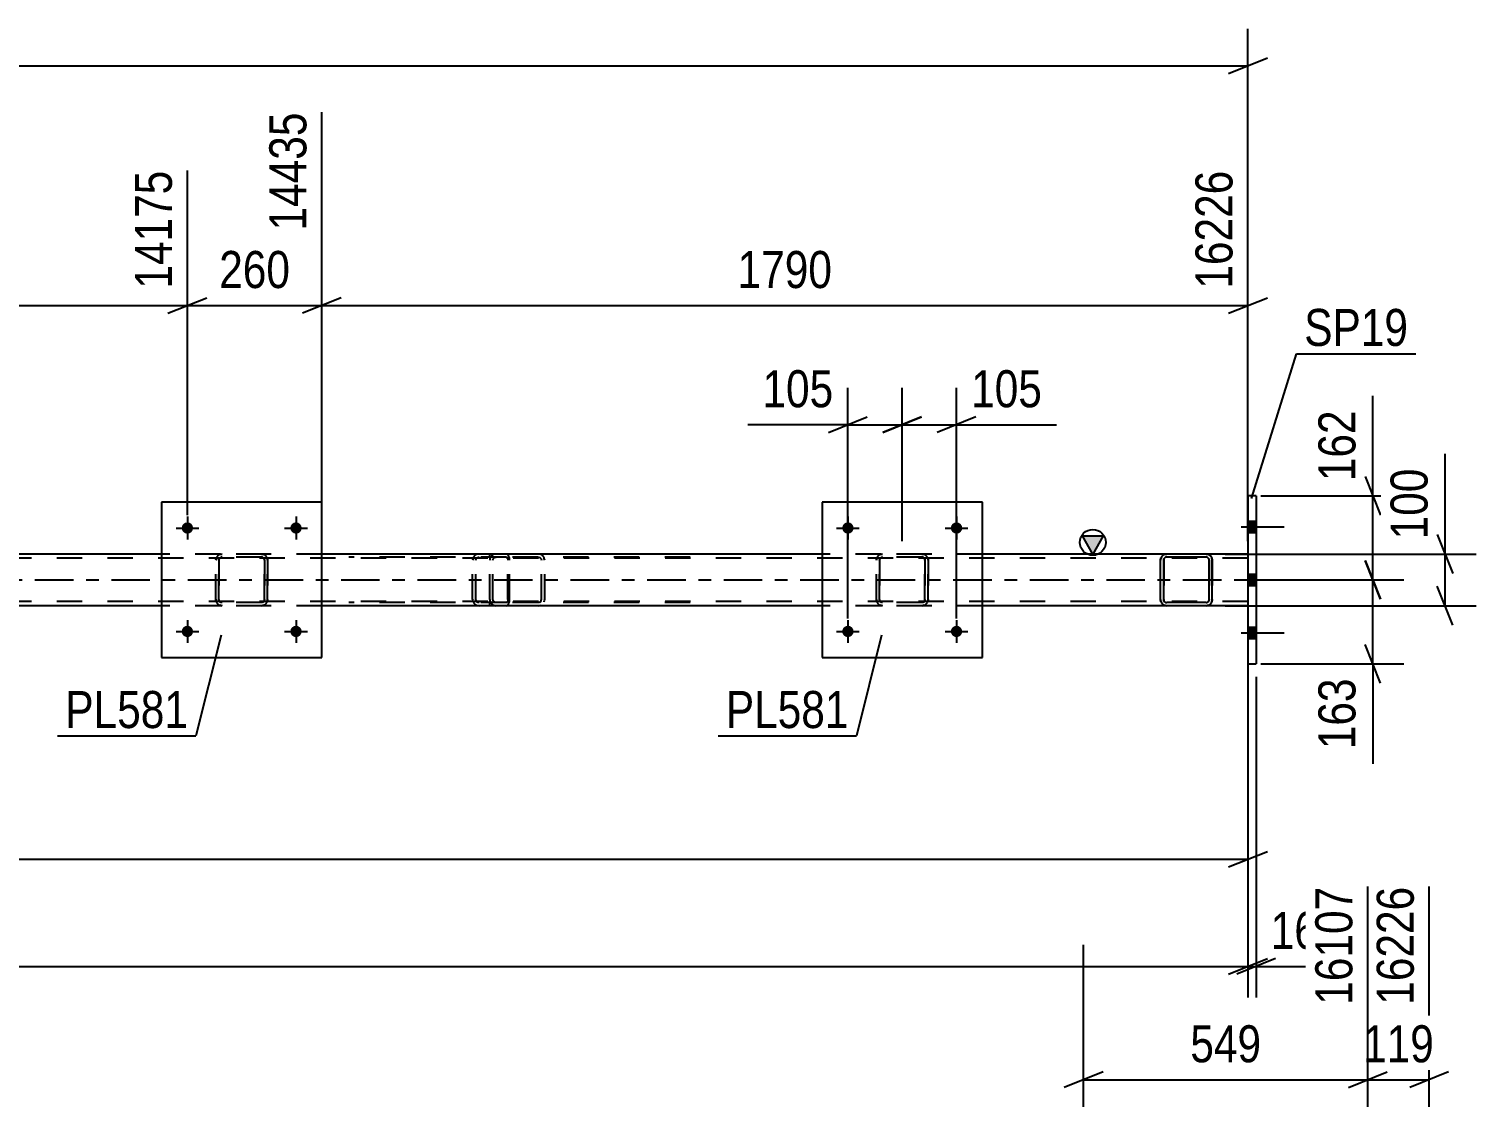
# Model space of a CAD drawing. Header units: millimetres. Extents: x 0 to 1775, y 0 to 560.
# Drawn here: x 1594.5 to 1706.4, y 475.3 to 557.9 of the extents above; entities that cross this region are included whole.
import ezdxf

# ---------------------------------------------------------------- set-up
doc = ezdxf.new("R2010")
doc.units = ezdxf.units.MM
doc.linetypes.add('DXK_LINE_DOT2', pattern=[3.9198, 1.9599, -1.9599])
doc.linetypes.add('DXK_LINE_DOT3', pattern=[5.9187, 2.979, -0.9799, 0.9799, -0.9799])
doc.styles.add('Arial Narrow', font='ARIALN.TTF', dxfattribs={"height": 0.2})

# ---------------------------------------------------------------- blocks, each defined once
blk = doc.blocks.new('Part-814185252-2605 - 2589')
at = {"linetype": 'Continuous'}
blk.add_hatch(color=2, dxfattribs=at).paths.add_polyline_path([(1676.77, 517.28), (1675.97, 518.68), (1677.57, 518.68)])
at = {"color": 2, "linetype": 'Continuous'}
for p, q in [((1676.77, 517.28), (1675.97, 518.68)), ((1675.97, 518.68), (1677.57, 518.68)), ((1677.57, 518.68), (1676.77, 517.28)), ((1604.75, 517.28), (1566.07, 517.28)), ((1655.83, 517.28), (1617.15, 517.28)), ((1682.49, 517.28), (1668.23, 517.28)), ((1688.77, 517.28), (1685.53, 517.28)), ((1604.75, 513.28), (1566.07, 513.28)), ((1655.83, 513.28), (1617.15, 513.28)), ((1682.49, 513.28), (1668.23, 513.28)), ((1688.77, 513.28), (1685.53, 513.28))]:
    blk.add_line(p, q, dxfattribs=at)
at = {"color": 7, "linetype": 'DXK_LINE_DOT2'}
for p, q in [((1617.15, 517.28), (1604.75, 517.28)), ((1668.23, 517.28), (1655.83, 517.28)), ((1685.53, 517.28), (1682.49, 517.28)), ((1688.77, 517.28), (1688.77, 513.28)), ((1688.77, 516.96), (1085.95, 516.96)), ((1688.77, 513.6), (1085.95, 513.6)), ((1617.15, 513.28), (1604.75, 513.28)), ((1668.23, 513.28), (1655.83, 513.28)), ((1685.53, 513.28), (1682.49, 513.28))]:
    blk.add_line(p, q, dxfattribs=at)
at = {"color": 7, "linetype": 'DXK_LINE_DOT3'}
blk.add_line((1085.95, 515.28), (1688.77, 515.28), dxfattribs=at)
at = {"color": 2, "linetype": 'Continuous'}
blk.add_circle((1676.77, 518.18), 1, dxfattribs=at)
blk = doc.blocks.new('Bolt-814185252-2598 - 2589')
at = {"linetype": 'Continuous'}
for points in [[(1689.41, 518.94), (1689.41, 519.82), (1688.77, 519.82), (1688.77, 518.94)], [(1689.41, 518.94), (1689.41, 519.82), (1688.77, 519.82), (1688.77, 518.94)], [(1689.41, 518.94), (1689.41, 519.82), (1688.77, 519.82), (1688.77, 518.94)], [(1689.41, 514.84), (1689.41, 515.72), (1688.77, 515.72), (1688.77, 514.84)], [(1689.41, 514.84), (1689.41, 515.72), (1688.77, 515.72), (1688.77, 514.84)], [(1689.41, 510.74), (1689.41, 511.62), (1688.77, 511.62), (1688.77, 510.74)], [(1689.41, 510.74), (1689.41, 511.62), (1688.77, 511.62), (1688.77, 510.74)], [(1689.41, 510.74), (1689.41, 511.62), (1688.77, 511.62), (1688.77, 510.74)]]:
    blk.add_hatch(color=1, dxfattribs=at).paths.add_polyline_path(points)
at = {"color": 1, "linetype": 'Continuous'}
for p, q in [((1688.25, 519.38), (1691.57, 519.38)), ((1688.25, 519.38), (1691.57, 519.38)), ((1688.25, 519.38), (1691.57, 519.38)), ((1688.77, 519.82), (1689.41, 519.82)), ((1688.77, 519.82), (1689.41, 519.82)), ((1688.77, 519.82), (1689.41, 519.82)), ((1688.77, 518.94), (1689.41, 518.94)), ((1688.77, 518.94), (1689.41, 518.94)), ((1688.77, 518.94), (1689.41, 518.94)), ((1688.25, 515.28), (1691.57, 515.28)), ((1688.25, 515.28), (1691.57, 515.28)), ((1688.77, 515.72), (1689.41, 515.72)), ((1688.77, 515.72), (1689.41, 515.72)), ((1688.77, 514.84), (1689.41, 514.84)), ((1688.77, 514.84), (1689.41, 514.84)), ((1688.77, 511.62), (1689.41, 511.62)), ((1688.77, 511.62), (1689.41, 511.62)), ((1688.77, 511.62), (1689.41, 511.62)), ((1688.25, 511.18), (1691.57, 511.18)), ((1688.25, 511.18), (1691.57, 511.18)), ((1688.25, 511.18), (1691.57, 511.18)), ((1688.77, 510.74), (1689.41, 510.74)), ((1688.77, 510.74), (1689.41, 510.74)), ((1688.77, 510.74), (1689.41, 510.74))]:
    blk.add_line(p, q, dxfattribs=at)
blk = doc.blocks.new('Part-814185252-2639 - 2589')
at = {"color": 7, "linetype": 'DXK_LINE_DOT2'}
for p, q in [((1631.4, 517.28), (1619.24, 517.28)), ((1631.4, 517.04), (1619.24, 517.04)), ((1629.31, 517.28), (1629.12, 517.25)), ((1629.21, 517.03), (1629.31, 517.04)), ((1630.13, 517.04), (1630.13, 517.28)), ((1631.5, 517.25), (1631.4, 517.28)), ((1631.4, 517.04), (1631.45, 517.03)), ((1631.59, 517.14), (1631.5, 517.25)), ((1631.65, 516.99), (1631.59, 517.14)), ((1628.84, 516.94), (1628.81, 516.8)), ((1628.81, 513.76), (1628.81, 516.8)), ((1628.85, 516.99), (1628.84, 516.94)), ((1629.06, 516.8), (1629.08, 516.9)), ((1629.06, 513.76), (1629.06, 516.8)), ((1629.08, 516.9), (1629.13, 516.97)), ((1629.13, 516.97), (1629.21, 517.03)), ((1631.45, 517.03), (1631.5, 516.97)), ((1631.5, 516.97), (1631.53, 516.9)), ((1631.53, 516.9), (1631.54, 516.8)), ((1631.54, 513.76), (1631.54, 516.8)), ((1631.67, 516.8), (1631.65, 516.99)), ((1631.67, 513.76), (1631.67, 516.8)), ((1628.81, 513.76), (1628.82, 513.7)), ((1628.82, 513.7), (1628.85, 513.58)), ((1629.07, 513.7), (1629.06, 513.76)), ((1629.08, 513.67), (1629.07, 513.7)), ((1631.54, 513.76), (1631.53, 513.67)), ((1631.65, 513.58), (1631.67, 513.76)), ((1631.4, 513.52), (1619.24, 513.52)), ((1631.4, 513.28), (1619.24, 513.28)), ((1629.13, 513.59), (1629.08, 513.67)), ((1629.12, 513.32), (1629.31, 513.28)), ((1629.21, 513.54), (1629.13, 513.59)), ((1629.31, 513.52), (1629.21, 513.54)), ((1630.13, 513.28), (1630.13, 513.52)), ((1631.45, 513.54), (1631.4, 513.52)), ((1631.4, 513.28), (1631.5, 513.32)), ((1631.5, 513.59), (1631.45, 513.54)), ((1631.53, 513.67), (1631.5, 513.59)), ((1631.5, 513.32), (1631.59, 513.43)), ((1631.59, 513.43), (1631.65, 513.58))]:
    blk.add_line(p, q, dxfattribs=at)
for centre, start, end in [((1629.3, 516.79), 111.195, 156.1515), ((1629.3, 513.78), 203.8485, 248.805)]:
    blk.add_arc(centre, 0.492, start, end, dxfattribs=at)
blk = doc.blocks.new('Part-814185252-2890 - 2589')
at = {"color": 2, "linetype": 'Continuous'}
for p, q in [((1682.49, 517.28), (1682.3, 517.25)), ((1682.49, 517.04), (1682.4, 517.03)), ((1685.53, 517.28), (1682.49, 517.28)), ((1685.53, 517.04), (1682.49, 517.04)), ((1685.71, 517.25), (1685.53, 517.28)), ((1685.62, 517.03), (1685.53, 517.04)), ((1682.04, 516.99), (1682.01, 516.8)), ((1682.01, 513.76), (1682.01, 516.8)), ((1682.01, 516.8), (1682.01, 516.8)), ((1682.25, 516.8), (1682.27, 516.9)), ((1682.25, 513.76), (1682.25, 516.8)), ((1682.25, 516.8), (1682.25, 516.8)), ((1682.27, 516.9), (1682.32, 516.97)), ((1682.4, 517.03), (1682.32, 516.97)), ((1685.7, 516.97), (1685.62, 517.03)), ((1685.7, 516.97), (1685.75, 516.9)), ((1685.75, 516.9), (1685.77, 516.8)), ((1685.77, 513.76), (1685.77, 516.8)), ((1685.77, 516.8), (1685.77, 516.8)), ((1686.01, 516.8), (1685.97, 516.99)), ((1686.01, 513.76), (1686.01, 516.8)), ((1686.01, 516.8), (1686.01, 516.8)), ((1682.01, 513.76), (1682.01, 513.76)), ((1682.01, 513.76), (1682.04, 513.58)), ((1682.25, 513.76), (1682.25, 513.76)), ((1682.27, 513.67), (1682.25, 513.76)), ((1685.77, 513.76), (1685.75, 513.67)), ((1685.77, 513.76), (1685.77, 513.76)), ((1685.97, 513.58), (1686.01, 513.76)), ((1686.01, 513.76), (1686.01, 513.76)), ((1682.32, 513.59), (1682.27, 513.67)), ((1682.3, 513.32), (1682.49, 513.28)), ((1682.32, 513.59), (1682.4, 513.54)), ((1682.4, 513.54), (1682.49, 513.52)), ((1685.53, 513.52), (1682.49, 513.52)), ((1685.53, 513.28), (1682.49, 513.28)), ((1685.53, 513.52), (1685.62, 513.54)), ((1685.53, 513.28), (1685.71, 513.32)), ((1685.62, 513.54), (1685.7, 513.59)), ((1685.75, 513.67), (1685.7, 513.59))]:
    blk.add_line(p, q, dxfattribs=at)
at = {"color": 7, "linetype": 'DXK_LINE_DOT2'}
for p, q in [((1682.3, 517.25), (1682.49, 517.28)), ((1682.49, 517.04), (1682.49, 517.04)), ((1685.53, 517.28), (1685.71, 517.25)), ((1682.01, 516.8), (1682.04, 516.99)), ((1682.01, 513.76), (1682.01, 516.8)), ((1682.27, 516.9), (1682.25, 516.8)), ((1682.25, 516.8), (1682.25, 513.76)), ((1682.32, 516.97), (1682.27, 516.9)), ((1682.4, 517.03), (1682.4, 517.03)), ((1685.62, 517.03), (1685.62, 517.03)), ((1685.7, 516.97), (1685.7, 516.97)), ((1685.75, 516.9), (1685.7, 516.97)), ((1685.77, 516.8), (1685.75, 516.9)), ((1685.77, 516.8), (1685.77, 513.76)), ((1685.97, 516.99), (1686.01, 516.8)), ((1686.01, 516.8), (1686.01, 513.76)), ((1682.04, 513.58), (1682.01, 513.76)), ((1682.25, 513.76), (1682.27, 513.67)), ((1685.75, 513.67), (1685.77, 513.76)), ((1686.01, 513.76), (1685.97, 513.58)), ((1682.27, 513.67), (1682.32, 513.59)), ((1682.49, 513.28), (1682.3, 513.32)), ((1682.4, 513.54), (1682.4, 513.54)), ((1682.49, 513.52), (1682.49, 513.52)), ((1685.71, 513.32), (1685.53, 513.28)), ((1685.62, 513.54), (1685.62, 513.54)), ((1685.7, 513.59), (1685.75, 513.67)), ((1685.7, 513.59), (1685.7, 513.59))]:
    blk.add_line(p, q, dxfattribs=at)
at = {"color": 2, "linetype": 'Continuous'}
for centre, start, end in [((1682.49, 516.8), 112.5, 157.5), ((1685.53, 516.8), 22.5, 67.5), ((1682.49, 513.76), 202.5, 247.5), ((1685.53, 513.76), 292.5, 337.5)]:
    blk.add_arc(centre, 0.48, start, end, dxfattribs=at)
at = {"color": 7, "linetype": 'DXK_LINE_DOT2'}
for centre, start, end in [((1682.49, 516.8), 112.5, 157.5), ((1685.53, 516.8), 22.5, 67.5), ((1682.49, 513.76), 202.5, 247.5), ((1685.53, 513.76), 292.5, 337.5)]:
    blk.add_arc(centre, 0.48, start, end, dxfattribs=at)
blk = doc.blocks.new('Part-814185252-2641 - 2589')
at = {"color": 7, "linetype": 'DXK_LINE_DOT2'}
for p, q in [((1630.64, 517.28), (1630.44, 517.25)), ((1630.54, 517.03), (1630.64, 517.04)), ((1645.62, 517.28), (1630.64, 517.28)), ((1645.62, 517.04), (1630.64, 517.04)), ((1634.07, 517.25), (1633.87, 517.28)), ((1633.87, 517.04), (1633.97, 517.03)), ((1630.15, 516.94), (1630.13, 516.8)), ((1630.13, 513.76), (1630.13, 516.8)), ((1630.16, 516.99), (1630.15, 516.94)), ((1630.38, 516.8), (1630.4, 516.9)), ((1630.38, 513.76), (1630.38, 516.8)), ((1630.4, 516.9), (1630.46, 516.97)), ((1630.46, 516.97), (1630.54, 517.03)), ((1633.97, 517.03), (1634.05, 516.97)), ((1634.05, 516.97), (1634.11, 516.9)), ((1634.11, 516.9), (1634.13, 516.8)), ((1634.13, 513.76), (1634.13, 516.8)), ((1634.35, 516.94), (1634.34, 516.99)), ((1634.38, 516.8), (1634.35, 516.94)), ((1634.38, 513.76), (1634.38, 516.8)), ((1630.13, 513.76), (1630.14, 513.7)), ((1630.14, 513.7), (1630.16, 513.58)), ((1630.39, 513.7), (1630.38, 513.76)), ((1630.4, 513.67), (1630.39, 513.7)), ((1634.11, 513.7), (1634.13, 513.76)), ((1634.11, 513.67), (1634.11, 513.7)), ((1634.34, 513.58), (1634.37, 513.7)), ((1634.37, 513.7), (1634.38, 513.76)), ((1630.46, 513.59), (1630.4, 513.67)), ((1630.44, 513.32), (1630.64, 513.28)), ((1630.54, 513.54), (1630.46, 513.59)), ((1630.64, 513.52), (1630.54, 513.54)), ((1645.62, 513.52), (1630.64, 513.52)), ((1645.62, 513.28), (1630.64, 513.28)), ((1633.97, 513.54), (1633.87, 513.52)), ((1633.87, 513.28), (1634.07, 513.32)), ((1634.05, 513.59), (1633.97, 513.54)), ((1634.11, 513.67), (1634.05, 513.59))]:
    blk.add_line(p, q, dxfattribs=at)
for centre, start, end in [((1630.62, 516.78), 110.7583, 155.68), ((1633.89, 516.78), 24.32, 69.2417), ((1630.62, 513.79), 204.32, 249.2417)]:
    blk.add_arc(centre, 0.496, start, end, dxfattribs=at)
blk = doc.blocks.new('Part-814185252-2649 - 2589')
at = {"color": 7, "linetype": 'DXK_LINE_DOT2'}
for p, q in [((1609.25, 517.25), (1609.43, 517.28)), ((1609.43, 517.28), (1609.25, 517.25)), ((1609.43, 517.04), (1609.34, 517.03)), ((1612.47, 517.28), (1609.43, 517.28)), ((1612.47, 517.04), (1609.43, 517.04)), ((1612.47, 517.28), (1612.66, 517.25)), ((1612.66, 517.25), (1612.47, 517.28)), ((1612.56, 517.03), (1612.47, 517.04)), ((1608.95, 516.8), (1608.99, 516.99)), ((1608.99, 516.99), (1608.95, 516.8)), ((1608.95, 513.76), (1608.95, 516.8)), ((1608.95, 516.8), (1608.95, 516.8)), ((1608.95, 513.76), (1608.95, 516.8)), ((1609.19, 516.8), (1609.21, 516.9)), ((1609.21, 516.9), (1609.19, 516.8)), ((1609.19, 513.76), (1609.19, 516.8)), ((1609.19, 516.8), (1609.19, 516.8)), ((1609.19, 516.8), (1609.19, 513.76)), ((1609.21, 516.9), (1609.26, 516.97)), ((1609.26, 516.97), (1609.21, 516.9)), ((1609.26, 516.97), (1609.34, 517.03)), ((1612.64, 516.97), (1612.56, 517.03)), ((1612.64, 516.97), (1612.69, 516.9)), ((1612.69, 516.9), (1612.64, 516.97)), ((1612.69, 516.9), (1612.71, 516.8)), ((1612.71, 516.8), (1612.69, 516.9)), ((1612.71, 513.76), (1612.71, 516.8)), ((1612.71, 516.8), (1612.71, 516.8)), ((1612.71, 516.8), (1612.71, 513.76)), ((1612.91, 516.99), (1612.95, 516.8)), ((1612.95, 516.8), (1612.91, 516.99)), ((1612.95, 513.76), (1612.95, 516.8)), ((1612.95, 516.8), (1612.95, 516.8)), ((1612.95, 516.8), (1612.95, 513.76)), ((1608.95, 513.76), (1608.95, 513.76)), ((1608.99, 513.58), (1608.95, 513.76)), ((1608.95, 513.76), (1608.99, 513.58)), ((1609.19, 513.76), (1609.19, 513.76)), ((1609.21, 513.67), (1609.19, 513.76)), ((1609.19, 513.76), (1609.21, 513.67)), ((1612.71, 513.76), (1612.69, 513.67)), ((1612.69, 513.67), (1612.71, 513.76)), ((1612.71, 513.76), (1612.71, 513.76)), ((1612.95, 513.76), (1612.91, 513.58)), ((1612.91, 513.58), (1612.95, 513.76)), ((1612.95, 513.76), (1612.95, 513.76)), ((1609.26, 513.59), (1609.21, 513.67)), ((1609.21, 513.67), (1609.26, 513.59)), ((1609.43, 513.28), (1609.25, 513.32)), ((1609.25, 513.32), (1609.43, 513.28)), ((1609.34, 513.54), (1609.26, 513.59)), ((1609.43, 513.52), (1609.34, 513.54)), ((1612.47, 513.52), (1609.43, 513.52)), ((1612.47, 513.28), (1609.43, 513.28)), ((1612.56, 513.54), (1612.47, 513.52)), ((1612.66, 513.32), (1612.47, 513.28)), ((1612.47, 513.28), (1612.66, 513.32)), ((1612.64, 513.59), (1612.56, 513.54)), ((1612.69, 513.67), (1612.64, 513.59)), ((1612.64, 513.59), (1612.69, 513.67))]:
    blk.add_line(p, q, dxfattribs=at)
at = {"color": 7, "linetype": 'DXK_LINE_DOT3'}
blk.add_line((1610.95, 515.28), (1610.95, 515.28), dxfattribs=at)
at = {"color": 7, "linetype": 'DXK_LINE_DOT2'}
for centre, start, end in [((1609.43, 516.8), 112.5, 157.5), ((1609.43, 516.8), 112.5, 157.5), ((1612.47, 516.8), 22.5, 67.5), ((1612.47, 516.8), 22.5, 67.5), ((1609.43, 513.76), 202.5, 247.5), ((1609.43, 513.76), 202.5, 247.5), ((1612.47, 513.76), 292.5, 337.5), ((1612.47, 513.76), 292.5, 337.5)]:
    blk.add_arc(centre, 0.48, start, end, dxfattribs=at)
blk = doc.blocks.new('Part-814185252-2803 - 2589')
at = {"color": 2, "linetype": 'Continuous'}
for p, q in [((1689.41, 521.78), (1688.77, 521.78)), ((1688.77, 521.78), (1688.77, 508.78)), ((1689.41, 521.78), (1689.41, 508.78)), ((1688.77, 508.78), (1689.41, 508.78))]:
    blk.add_line(p, q, dxfattribs=at)
blk = doc.blocks.new('Bolt-814185252-2888 - 2589')
at = {"linetype": 'Continuous'}
for points in [[(1658.27, 511.29, -1), (1657.39, 511.29, -1)], [(1666.67, 511.29, -1), (1665.79, 511.29, -1)]]:
    blk.add_hatch(color=1, dxfattribs=at).paths.add_polyline_path(points)
at = {"color": 1, "linetype": 'Continuous'}
for p, q in [((1657.83, 512.17), (1657.83, 510.41)), ((1666.23, 512.17), (1666.23, 510.41)), ((1656.95, 511.29), (1658.71, 511.29)), ((1665.35, 511.29), (1667.11, 511.29))]:
    blk.add_line(p, q, dxfattribs=at)
blk = doc.blocks.new('Part-814185252-2775 - 2589')
at = {"color": 7, "linetype": 'DXK_LINE_DOT2'}
for p, q in [((1660.33, 517.25), (1660.51, 517.28)), ((1660.51, 517.28), (1660.33, 517.25)), ((1660.51, 517.04), (1660.42, 517.03)), ((1663.55, 517.28), (1660.51, 517.28)), ((1663.55, 517.04), (1660.51, 517.04)), ((1663.55, 517.28), (1663.74, 517.25)), ((1663.74, 517.25), (1663.55, 517.28)), ((1663.64, 517.03), (1663.55, 517.04)), ((1660.03, 516.8), (1660.07, 516.99)), ((1660.07, 516.99), (1660.03, 516.8)), ((1660.03, 513.76), (1660.03, 516.8)), ((1660.03, 516.8), (1660.03, 516.8)), ((1660.03, 513.76), (1660.03, 516.8)), ((1660.27, 516.8), (1660.29, 516.9)), ((1660.29, 516.9), (1660.27, 516.8)), ((1660.27, 513.76), (1660.27, 516.8)), ((1660.27, 516.8), (1660.27, 516.8)), ((1660.27, 516.8), (1660.27, 513.76)), ((1660.29, 516.9), (1660.34, 516.97)), ((1660.34, 516.97), (1660.29, 516.9)), ((1660.34, 516.97), (1660.42, 517.03)), ((1663.72, 516.97), (1663.64, 517.03)), ((1663.72, 516.97), (1663.77, 516.9)), ((1663.77, 516.9), (1663.72, 516.97)), ((1663.77, 516.9), (1663.79, 516.8)), ((1663.79, 516.8), (1663.77, 516.9)), ((1663.79, 513.76), (1663.79, 516.8)), ((1663.79, 516.8), (1663.79, 516.8)), ((1663.79, 516.8), (1663.79, 513.76)), ((1664, 516.99), (1664.03, 516.8)), ((1664.03, 516.8), (1664, 516.99)), ((1664.03, 513.76), (1664.03, 516.8)), ((1664.03, 516.8), (1664.03, 516.8)), ((1664.03, 516.8), (1664.03, 513.76)), ((1660.03, 513.76), (1660.03, 513.76)), ((1660.07, 513.58), (1660.03, 513.76)), ((1660.03, 513.76), (1660.07, 513.58)), ((1660.27, 513.76), (1660.27, 513.76)), ((1660.29, 513.67), (1660.27, 513.76)), ((1660.27, 513.76), (1660.29, 513.67)), ((1663.79, 513.76), (1663.77, 513.67)), ((1663.77, 513.67), (1663.79, 513.76)), ((1663.79, 513.76), (1663.79, 513.76)), ((1664.03, 513.76), (1664, 513.58)), ((1664, 513.58), (1664.03, 513.76)), ((1664.03, 513.76), (1664.03, 513.76)), ((1660.34, 513.59), (1660.29, 513.67)), ((1660.29, 513.67), (1660.34, 513.59)), ((1660.51, 513.28), (1660.33, 513.32)), ((1660.33, 513.32), (1660.51, 513.28)), ((1660.42, 513.54), (1660.34, 513.59)), ((1660.51, 513.52), (1660.42, 513.54)), ((1663.55, 513.52), (1660.51, 513.52)), ((1663.55, 513.28), (1660.51, 513.28)), ((1663.64, 513.54), (1663.55, 513.52)), ((1663.74, 513.32), (1663.55, 513.28)), ((1663.55, 513.28), (1663.74, 513.32)), ((1663.72, 513.59), (1663.64, 513.54)), ((1663.77, 513.67), (1663.72, 513.59)), ((1663.72, 513.59), (1663.77, 513.67))]:
    blk.add_line(p, q, dxfattribs=at)
for centre, start, end in [((1660.51, 516.8), 112.5, 157.5), ((1660.51, 516.8), 112.5, 157.5), ((1663.55, 516.8), 22.5, 67.5), ((1663.55, 516.8), 22.5, 67.5), ((1660.51, 513.76), 202.5, 247.5), ((1660.51, 513.76), 202.5, 247.5), ((1663.55, 513.76), 292.5, 337.5), ((1663.55, 513.76), 292.5, 337.5)]:
    blk.add_arc(centre, 0.48, start, end, dxfattribs=at)
blk = doc.blocks.new('Part-814185252-2780 - 2589')
at = {"color": 2, "linetype": 'Continuous'}
for p, q in [((1617.15, 521.28), (1604.75, 521.28)), ((1604.75, 521.28), (1604.75, 509.28)), ((1617.15, 509.28), (1617.15, 521.28)), ((1604.75, 509.28), (1617.15, 509.28))]:
    blk.add_line(p, q, dxfattribs=at)
blk = doc.blocks.new('Bolt-814185252-2825 - 2589')
at = {"linetype": 'Continuous'}
for points in [[(1607.19, 519.29, -1), (1606.31, 519.29, -1)], [(1615.59, 519.29, -1), (1614.71, 519.29, -1)]]:
    blk.add_hatch(color=1, dxfattribs=at).paths.add_polyline_path(points)
at = {"color": 1, "linetype": 'Continuous'}
for p, q in [((1605.87, 519.29), (1607.63, 519.29)), ((1606.75, 520.17), (1606.75, 518.41)), ((1614.27, 519.29), (1616.03, 519.29)), ((1615.15, 520.17), (1615.15, 518.41))]:
    blk.add_line(p, q, dxfattribs=at)
blk = doc.blocks.new('Bolt-814185252-2826 - 2589')
at = {"linetype": 'Continuous'}
for points in [[(1607.19, 511.29, -1), (1606.31, 511.29, -1)], [(1615.59, 511.29, -1), (1614.71, 511.29, -1)]]:
    blk.add_hatch(color=1, dxfattribs=at).paths.add_polyline_path(points)
at = {"color": 1, "linetype": 'Continuous'}
for p, q in [((1606.75, 512.17), (1606.75, 510.41)), ((1615.15, 512.17), (1615.15, 510.41)), ((1605.87, 511.29), (1607.63, 511.29)), ((1614.27, 511.29), (1616.03, 511.29))]:
    blk.add_line(p, q, dxfattribs=at)
blk = doc.blocks.new('Part-814185252-2887 - 2589')
at = {"color": 2, "linetype": 'Continuous'}
for p, q in [((1668.23, 521.28), (1655.83, 521.28)), ((1655.83, 521.28), (1655.83, 509.28)), ((1668.23, 509.28), (1668.23, 521.28)), ((1655.83, 509.28), (1668.23, 509.28))]:
    blk.add_line(p, q, dxfattribs=at)
blk = doc.blocks.new('Bolt-814185252-2889 - 2589')
at = {"linetype": 'Continuous'}
for points in [[(1658.27, 519.29, -1), (1657.39, 519.29, -1)], [(1666.67, 519.29, -1), (1665.79, 519.29, -1)]]:
    blk.add_hatch(color=1, dxfattribs=at).paths.add_polyline_path(points)
at = {"color": 1, "linetype": 'Continuous'}
for p, q in [((1656.95, 519.29), (1658.71, 519.29)), ((1657.83, 520.17), (1657.83, 518.41)), ((1665.35, 519.29), (1667.11, 519.29)), ((1666.23, 520.17), (1666.23, 518.41))]:
    blk.add_line(p, q, dxfattribs=at)
blk = doc.blocks.new('StraightDimension-814185252-2989 - 2589')
at = {"color": 7, "linetype": 'Continuous'}
for p, q in [((1688.77, 522.78), (1688.77, 557.89)), ((1687.27, 554.44), (1690.27, 555.64)), ((1061.67, 555.04), (1688.77, 555.04))]:
    blk.add_line(p, q, dxfattribs=at)
blk = doc.blocks.new('StraightDimension-814185252-3498 - 2589')
at = {"color": 7, "linetype": 'Continuous'}
for p, q in [((1698.43, 521.78), (1698.43, 529.52)), ((1698.43, 521.78), (1698.43, 529.52)), ((1697.83, 523.28), (1699.03, 520.28)), ((1689.77, 521.78), (1700.83, 521.78)), ((1698.43, 515.28), (1698.43, 521.78)), ((1699.03, 513.78), (1697.83, 516.78)), ((1689.77, 515.28), (1700.83, 515.28))]:
    blk.add_line(p, q, dxfattribs=at)
at = {"color": 0}
blk.add_wipeout([(1697.68, 528.99), (1693.48, 528.99), (1693.48, 522.31), (1697.68, 522.31)], dxfattribs=at)
at = {"color": 3, "style": 'Arial Narrow'}
blk.add_text('162', height=2.863, rotation=90.0002, dxfattribs=at).set_placement((1697.08, 522.91))
blk = doc.blocks.new('StraightDimension-814185252-12057 - 2589')
at = {"color": 7, "linetype": 'Continuous'}
for p, q in [((1662.03, 518.28), (1662.03, 530.13)), ((1666.23, 512.29), (1666.23, 530.13)), ((1660.53, 526.68), (1663.53, 527.88)), ((1662.03, 527.28), (1666.23, 527.28)), ((1667.73, 527.88), (1664.73, 526.68)), ((1666.23, 527.28), (1673.97, 527.28)), ((1666.23, 527.28), (1673.97, 527.28))]:
    blk.add_line(p, q, dxfattribs=at)
at = {"color": 0}
blk.add_wipeout([(1673.44, 528.03), (1673.44, 532.23), (1666.76, 532.23), (1666.76, 528.03)], dxfattribs=at)
at = {"color": 3, "style": 'Arial Narrow'}
blk.add_text('105', height=2.863, dxfattribs=at).set_placement((1667.36, 528.63))
blk = doc.blocks.new('StraightDimension-814185252-12107 - 2589')
at = {"color": 7, "linetype": 'Continuous'}
for p, q in [((1704.01, 517.28), (1704.01, 525.02)), ((1704.01, 517.28), (1704.01, 525.02)), ((1703.41, 518.78), (1704.61, 515.78)), ((1687.01, 517.28), (1706.41, 517.28)), ((1704.01, 513.28), (1704.01, 517.28)), ((1704.61, 511.78), (1703.41, 514.78)), ((1687.01, 513.28), (1706.41, 513.28))]:
    blk.add_line(p, q, dxfattribs=at)
at = {"color": 0}
blk.add_wipeout([(1703.26, 524.49), (1699.06, 524.49), (1699.06, 517.81), (1703.26, 517.81)], dxfattribs=at)
at = {"color": 3, "style": 'Arial Narrow'}
blk.add_text('100', height=2.863, rotation=90.0002, dxfattribs=at).set_placement((1702.66, 518.41))
blk = doc.blocks.new('StraightDimension-814185252-8944 - 2589')
at = {"color": 7, "linetype": 'Continuous'}
for p, q in [((1688.77, 507.78), (1688.77, 482.99)), ((1689.41, 507.78), (1689.41, 482.99)), ((1687.27, 484.79), (1690.27, 485.99)), ((1690.91, 485.99), (1687.91, 484.79)), ((1688.77, 485.39), (1689.41, 485.39)), ((1689.41, 485.39), (1695.31, 485.39)), ((1689.41, 485.39), (1695.31, 485.39))]:
    blk.add_line(p, q, dxfattribs=at)
at = {"color": 0}
blk.add_wipeout([(1694.79, 486.14), (1694.79, 490.34), (1689.93, 490.34), (1689.93, 486.14)], dxfattribs=at)
at = {"color": 3, "style": 'Arial Narrow'}
blk.add_text('16', height=2.863, dxfattribs=at).set_placement((1690.53, 486.74))
blk = doc.blocks.new('StraightDimension-814185252-3000 - 2589')
at = {"color": 7, "linetype": 'Continuous'}
for p, q in [((1688.77, 512.28), (1688.77, 491.28)), ((1123.29, 493.68), (1688.77, 493.68)), ((1687.27, 493.08), (1690.27, 494.28))]:
    blk.add_line(p, q, dxfattribs=at)
blk = doc.blocks.new('StraightDimension-814185252-3511 - 2589')
at = {"color": 7, "linetype": 'Continuous'}
for p, q in [((1697.83, 516.78), (1699.03, 513.78)), ((1689.77, 515.28), (1700.83, 515.28)), ((1698.43, 508.78), (1698.43, 515.28)), ((1699.03, 507.28), (1697.83, 510.28)), ((1689.77, 508.78), (1700.83, 508.78)), ((1698.43, 508.78), (1698.43, 501.05)), ((1698.43, 508.78), (1698.43, 501.05))]:
    blk.add_line(p, q, dxfattribs=at)
at = {"color": 0}
blk.add_wipeout([(1697.68, 508.26), (1693.48, 508.26), (1693.48, 501.58), (1697.68, 501.58)], dxfattribs=at)
at = {"color": 3, "style": 'Arial Narrow'}
blk.add_text('163', height=2.863, rotation=90.0002, dxfattribs=at).set_placement((1697.08, 502.18))
blk = doc.blocks.new('StraightDimension-814185252-8371 - 2589')
at = {"color": 7, "linetype": 'Continuous'}
for p, q in [((1617.15, 518.28), (1617.15, 551.44)), ((1688.77, 518.28), (1688.77, 546.94)), ((1618.65, 537.1), (1615.65, 535.9)), ((1617.15, 536.5), (1688.77, 536.5)), ((1687.27, 535.9), (1690.27, 537.1))]:
    blk.add_line(p, q, dxfattribs=at)
at = {"color": 0}
blk.add_wipeout([(1657.21, 537.25), (1657.21, 541.45), (1648.7, 541.45), (1648.7, 537.25)], dxfattribs=at)
at = {"color": 3, "style": 'Arial Narrow'}
blk.add_text('1790', height=2.863, dxfattribs=at).set_placement((1649.3, 537.85))
at = {"color": 0, "linetype": 'Continuous'}
blk.add_wipeout([(1688.17, 547.54), (1683.97, 547.54), (1683.97, 537.2), (1688.17, 537.2)], dxfattribs=at)
at = {"color": 3, "linetype": 'Continuous', "style": 'Arial Narrow'}
blk.add_text('16226', height=2.863, rotation=90.0002, dxfattribs=at).set_placement((1687.57, 537.8))
blk = doc.blocks.new('StraightDimension-814185252-8372 - 2589')
at = {"color": 7, "linetype": 'Continuous'}
for p, q in [((1617.15, 518.28), (1617.15, 551.44)), ((1606.75, 520.29), (1606.75, 546.94)), ((1605.25, 535.9), (1608.25, 537.1)), ((1606.75, 536.5), (1617.15, 536.5)), ((1618.65, 537.1), (1615.65, 535.9))]:
    blk.add_line(p, q, dxfattribs=at)
at = {"color": 0}
blk.add_wipeout([(1615.29, 537.25), (1615.29, 541.45), (1608.61, 541.45), (1608.61, 537.25)], dxfattribs=at)
at = {"color": 3, "style": 'Arial Narrow'}
blk.add_text('260', height=2.863, dxfattribs=at).set_placement((1609.21, 537.85))
at = {"color": 0, "linetype": 'Continuous'}
blk.add_wipeout([(1616.55, 552.04), (1612.35, 552.04), (1612.35, 541.7), (1616.55, 541.7)], dxfattribs=at)
at = {"color": 3, "linetype": 'Continuous', "style": 'Arial Narrow'}
blk.add_text('14435', height=2.863, rotation=90.0002, dxfattribs=at).set_placement((1615.95, 542.3))
blk = doc.blocks.new('StraightDimension-814185252-8373 - 2589')
at = {"color": 7, "linetype": 'Continuous'}
for p, q in [((1566.07, 518.28), (1566.07, 551.44)), ((1606.75, 520.29), (1606.75, 546.94)), ((1567.57, 537.1), (1564.57, 535.9)), ((1566.07, 536.5), (1606.75, 536.5)), ((1605.25, 535.9), (1608.25, 537.1))]:
    blk.add_line(p, q, dxfattribs=at)
at = {"color": 0}
blk.add_wipeout([(1590.67, 537.25), (1590.67, 541.45), (1582.15, 541.45), (1582.15, 537.25)], dxfattribs=at)
at = {"color": 3, "style": 'Arial Narrow'}
blk.add_text('1017', height=2.863, dxfattribs=at).set_placement((1582.75, 537.85))
at = {"color": 0, "linetype": 'Continuous'}
blk.add_wipeout([(1606.15, 547.54), (1601.95, 547.54), (1601.95, 537.2), (1606.15, 537.2)], dxfattribs=at)
at = {"color": 3, "linetype": 'Continuous', "style": 'Arial Narrow'}
blk.add_text('14175', height=2.863, rotation=90.0002, dxfattribs=at).set_placement((1605.55, 537.8))
blk = doc.blocks.new('StraightDimension-814185252-8945 - 2589')
at = {"color": 7, "linetype": 'Continuous'}
for p, q in [((1688.77, 507.78), (1688.77, 482.99)), ((1687.27, 484.79), (1690.27, 485.99)), ((1062.31, 485.39), (1688.77, 485.39))]:
    blk.add_line(p, q, dxfattribs=at)
blk = doc.blocks.new('StraightDimension-814185252-12058 - 2589')
at = {"color": 7, "linetype": 'Continuous'}
for p, q in [((1657.83, 512.29), (1657.83, 530.13)), ((1662.03, 518.28), (1662.03, 530.13)), ((1657.83, 527.28), (1650.1, 527.28)), ((1657.83, 527.28), (1650.1, 527.28)), ((1656.33, 526.68), (1659.33, 527.88)), ((1657.83, 527.28), (1662.03, 527.28)), ((1663.53, 527.88), (1660.53, 526.68))]:
    blk.add_line(p, q, dxfattribs=at)
at = {"color": 0}
blk.add_wipeout([(1657.31, 528.03), (1657.31, 532.23), (1650.62, 532.23), (1650.62, 528.03)], dxfattribs=at)
at = {"color": 3, "style": 'Arial Narrow'}
blk.add_text('105', height=2.863, dxfattribs=at).set_placement((1651.22, 528.63))
blk = doc.blocks.new('StraightDimension-814185252-11877 - 3585')
at = {"color": 7, "linetype": 'Continuous'}
for p, q in [((1698.04, 438.62), (1698.04, 491.56)), ((1702.79, 429.82), (1702.79, 491.56)), ((1696.54, 476.02), (1699.54, 477.22)), ((1704.29, 477.22), (1701.29, 476.02)), ((1698.04, 476.62), (1702.79, 476.62))]:
    blk.add_line(p, q, dxfattribs=at)
at = {"color": 0}
blk.add_wipeout([(1703.76, 477.37), (1703.76, 481.57), (1697.07, 481.57), (1697.07, 477.37)], dxfattribs=at)
at = {"color": 3, "style": 'Arial Narrow'}
blk.add_text('119', height=2.863, dxfattribs=at).set_placement((1697.67, 477.97))
at = {"color": 0, "linetype": 'Continuous'}
blk.add_wipeout([(1702.19, 492.16), (1697.99, 492.16), (1697.99, 481.82), (1702.19, 481.82)], dxfattribs=at)
at = {"color": 3, "linetype": 'Continuous', "style": 'Arial Narrow'}
blk.add_text('16226', height=2.863, rotation=90.0002, dxfattribs=at).set_placement((1701.59, 482.42))
blk = doc.blocks.new('StraightDimension-814185252-11878 - 3585')
at = {"color": 7, "linetype": 'Continuous'}
for p, q in [((1698.04, 438.62), (1698.04, 491.56)), ((1676.06, 437.66), (1676.06, 487.06)), ((1677.56, 477.22), (1674.56, 476.02)), ((1696.54, 476.02), (1699.54, 477.22)), ((1676.06, 476.62), (1698.04, 476.62))]:
    blk.add_line(p, q, dxfattribs=at)
at = {"color": 0, "linetype": 'Continuous'}
blk.add_wipeout([(1697.44, 492.16), (1693.24, 492.16), (1693.24, 481.82), (1697.44, 481.82)], dxfattribs=at)
at = {"color": 0}
blk.add_wipeout([(1690.39, 477.37), (1690.39, 481.57), (1683.71, 481.57), (1683.71, 477.37)], dxfattribs=at)
at = {"color": 3, "linetype": 'Continuous', "style": 'Arial Narrow'}
blk.add_text('16107', height=2.863, rotation=90.0002, dxfattribs=at).set_placement((1696.84, 482.42))
at = {"color": 3, "style": 'Arial Narrow'}
blk.add_text('549', height=2.863, dxfattribs=at).set_placement((1684.31, 477.97))
blk = doc.blocks.new('Mark-814185252-2799 - 2589')
at = {"color": 30, "linetype": 'Continuous'}
for p, q in [((1689.05, 521.56), (1692.52, 532.77)), ((1692.52, 532.77), (1701.76, 532.77))]:
    blk.add_line(p, q, dxfattribs=at)
at = {"color": 0}
blk.add_wipeout([(1701.16, 533.37), (1701.16, 536.37), (1693.12, 536.37), (1693.12, 533.37)], dxfattribs=at)
blk.add_wipeout([(1701.16, 533.37), (1701.16, 536.37), (1693.12, 536.37), (1693.12, 533.37)], dxfattribs=at)
at = {"color": 3, "style": 'Arial Narrow'}
blk.add_text('SP19', height=2.863, dxfattribs=at).set_placement((1693.12, 533.37))
blk = doc.blocks.new('Mark-814185252-2776 - 2589')
at = {"color": 30, "linetype": 'Continuous'}
for p in [(1609.35, 511), (1596.71, 503.22)]:
    blk.add_line(p, (1607.41, 503.22), dxfattribs=at)
at = {"color": 0}
blk.add_wipeout([(1606.81, 503.82), (1606.81, 506.82), (1597.31, 506.82), (1597.31, 503.82)], dxfattribs=at)
blk.add_wipeout([(1606.81, 503.82), (1606.81, 506.82), (1597.31, 506.82), (1597.31, 503.82)], dxfattribs=at)
at = {"color": 3, "style": 'Arial Narrow'}
blk.add_text('PL581', height=2.863, dxfattribs=at).set_placement((1597.31, 503.82))
blk = doc.blocks.new('Mark-814185252-2883 - 2589')
at = {"color": 30, "linetype": 'Continuous'}
for p in [(1660.43, 511), (1647.79, 503.22)]:
    blk.add_line(p, (1658.49, 503.22), dxfattribs=at)
at = {"color": 0}
blk.add_wipeout([(1657.89, 503.82), (1657.89, 506.82), (1648.39, 506.82), (1648.39, 503.82)], dxfattribs=at)
blk.add_wipeout([(1657.89, 503.82), (1657.89, 506.82), (1648.39, 506.82), (1648.39, 503.82)], dxfattribs=at)
at = {"color": 3, "style": 'Arial Narrow'}
blk.add_text('PL581', height=2.863, dxfattribs=at).set_placement((1648.39, 503.82))

msp = doc.modelspace()

# ---------------------------------------------------------------- block references
for name in ['StraightDimension-814185252-2989 - 2589', 'Part-814185252-2803 - 2589', 'Part-814185252-2780 - 2589', 'Part-814185252-2887 - 2589', 'Bolt-814185252-2825 - 2589', 'Bolt-814185252-2889 - 2589', 'Bolt-814185252-2598 - 2589', 'Part-814185252-2605 - 2589', 'Part-814185252-2649 - 2589', 'Part-814185252-2639 - 2589', 'Part-814185252-2641 - 2589', 'Part-814185252-2775 - 2589', 'Part-814185252-2890 - 2589', 'Bolt-814185252-2826 - 2589', 'Bolt-814185252-2888 - 2589', 'StraightDimension-814185252-8944 - 2589', 'StraightDimension-814185252-11877 - 3585']:
    msp.add_blockref(name, (0, 0))

# ---------------------------------------------------------------- next in the draw order: block references
for name in ['StraightDimension-814185252-12057 - 2589', 'StraightDimension-814185252-3498 - 2589']:
    msp.add_blockref(name, (0, 0))

# ---------------------------------------------------------------- next in the draw order: block references
msp.add_blockref('StraightDimension-814185252-12107 - 2589', (0, 0))

# ---------------------------------------------------------------- next in the draw order: block references
for name in ['StraightDimension-814185252-8371 - 2589', 'StraightDimension-814185252-3000 - 2589']:
    msp.add_blockref(name, (0, 0))

# ---------------------------------------------------------------- next in the draw order: block references
for name in ['StraightDimension-814185252-8372 - 2589', 'Mark-814185252-2799 - 2589', 'StraightDimension-814185252-12058 - 2589', 'StraightDimension-814185252-3511 - 2589']:
    msp.add_blockref(name, (0, 0))

# ---------------------------------------------------------------- next in the draw order: block references
for name in ['StraightDimension-814185252-8373 - 2589', 'StraightDimension-814185252-8945 - 2589']:
    msp.add_blockref(name, (0, 0))

# ---------------------------------------------------------------- next in the draw order: block references
for name in ['Mark-814185252-2776 - 2589', 'Mark-814185252-2883 - 2589', 'StraightDimension-814185252-11878 - 3585']:
    msp.add_blockref(name, (0, 0))

doc.saveas('drawing.dxf')
